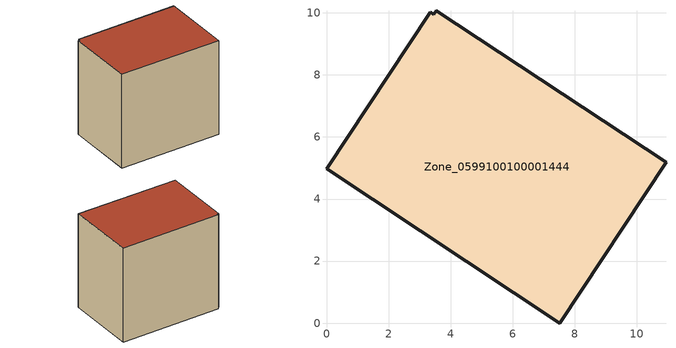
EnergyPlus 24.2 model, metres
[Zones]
Zone_0599100100001444
 floor ground (C_G): 3.46,9.95 3.54,10.06 10.94,5.18 7.51,0 0,4.97 3.34,10.02 z1.63
 wall outside (C_F): 0,4.97 7.51,0 10.94,5.18 3.54,10.06 3.46,9.95 3.34,10.02 0,4.97 z1.63:10.08
 roof outside (C_R): 3.46,9.95 3.34,10.02 0,4.97 7.51,0 10.94,5.18 3.54,10.06 z10.08
[BUILDING]
Pand.0599100100001444: North Axis=0; Terrain=City; Loads Convergence Tolerance Value=0.04; Temperature Convergence Tolerance Value=0.4; Solar Distribution=FullExterior; Maximum Number of Warmup Days=25; Minimum Number of Warmup Days=1
[Site:Location]
Rotterdam.The.Hague.AP_ZH_NLD Design_Conditions: Latitude=51.96; Longitude=4.45; Time Zone=1; Elevation=-4.5
[SITE:GROUNDTEMPERATURE:BUILDINGSURFACE]
18, 18, 18, 18, 18, 18, 18, 18, 18, 18, 18, 18
[MATERIAL] Thermal Absorptance=0.9; Solar Absorptance=0.7; Visible Absorptance=0.7
Name | Roughness | Thickness | Conductivity | Density | Specific Heat
G.TI.2015-2018 | MediumSmooth | 0.15 | 0.0428571 | 540 | 1210
F.TI.2015-2018 | Rough | 0.3 | 0.0666667 | 1920 | 840
R.TI.2015-2018 | MediumRough | 0.2 | 0.0333333 | 1500 | 1000
[CONSTRUCTION]
C_G: G.TI.2015-2018
C_F: F.TI.2015-2018
C_R: R.TI.2015-2018
[ZONE]
Zone_0599100100001444: Type=1; Multiplier=1; Ceiling Height=Autocalculate; Volume=Autocalculate; Floor Area=autocalculate; Part of Total Floor Area=Yes
[ZONEINFILTRATION:DESIGNFLOWRATE]
Infil_Zone_0599100100001444: Zone or ZoneList or Space or SpaceList=Zone_0599100100001444; Schedule=AlwaysOn; Design Flow Rate Calculation Method=Flow/Area; Flow Rate per Floor Area=0.0015; Constant Term Coefficient=1; Temperature Term Coefficient=0; Velocity Term Coefficient=0; Velocity Squared Term Coefficient=0
[HVACTEMPLATE:ZONE:IDEALLOADSAIRSYSTEM]
Zone_0599100100001444: Maximum Heating Supply Air Temperature=50; Minimum Cooling Supply Air Temperature=13; Maximum Heating Supply Air Humidity Ratio=0.0156; Minimum Cooling Supply Air Humidity Ratio=0.0077; Heating Limit=NoLimit; Cooling Limit=NoLimit; Dehumidification Control Type=ConstantSensibleHeatRatio; Cooling Sensible Heat Ratio=0.7; Dehumidification Setpoint=60; Humidification Control Type=None; Humidification Setpoint=30; Outdoor Air Method=None; Outdoor Air Flow Rate per Person=0.00944; Outdoor Air Flow Rate per Zone Floor Area=0; Outdoor Air Flow Rate per Zone=0; Demand Controlled Ventilation Type=None; Outdoor Air Economizer Type=NoEconomizer; Heat Recovery Type=None; Sensible Heat Recovery Effectiveness=0.7; Latent Heat Recovery Effectiveness=0.65
[ZONECONTROL:THERMOSTAT]
ThermostatControl_Zone_0599100100001444: Zone or ZoneList=Zone_0599100100001444; Control Type Schedule=DualSetpointControlType; Control 1=Thermostat_Zone_0599100100001444; Temperature Difference Between Cutout And Setpoint=0
[THERMOSTATSETPOINT:DUALSETPOINT]
Thermostat_Zone_0599100100001444: Heating Setpoint Temperature Schedule=HeatingSetpoint_Zone_0599100100001444; Cooling Setpoint Temperature Schedule=CoolingSetpoint_Zone_0599100100001444
[SCHEDULE:COMPACT]
HeatingSetpoint_Zone_0599100100001444: Through: 12/31, For: AllDays, Until: 24:00, 21
CoolingSetpoint_Zone_0599100100001444: Through: 12/31, For: AllDays, Until: 24:00, 24
DualSetpointControlType: Through: 12/31, For: AllDays, Until: 24:00, 4
AlwaysOn: Through: 12/31, For: AllDays, Until: 24:00, 1
